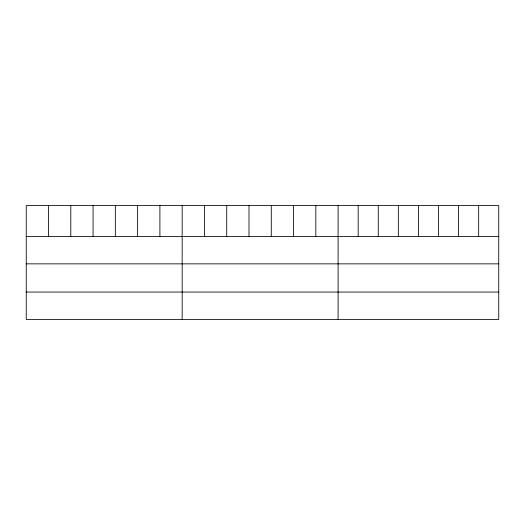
<?xml version="1.0" encoding="UTF-8"?>
<svg xmlns="http://www.w3.org/2000/svg" width="525" height="525" viewBox="0 0 525 525"><rect width="100%" height="100%" fill="white"/><g stroke="black" fill="none" stroke-linecap="round" stroke-linejoin="round"><path stroke-width="0.79" d="M498.75 236.486L498.75 319.423L26.25 319.423L26.25 205.577L498.75 205.577L498.75 236.486L26.25 236.486M26.25 263.852L498.75 263.852M26.25 292.051L498.75 292.051M478.669 205.577L478.669 236.486M458.587 205.577L458.587 236.486M438.506 205.577L438.506 236.486M418.425 205.577L418.425 236.486M398.344 205.577L398.344 236.486M378.262 205.577L378.262 236.486M358.181 205.577L358.181 236.486M338.1 205.577L338.1 319.423M315.827 205.577L315.827 236.486M293.547 205.577L293.547 236.486M271.274 205.577L271.274 236.486M249.001 205.577L249.001 236.486M226.728 205.577L226.728 236.486M204.448 205.577L204.448 236.486M182.175 205.577L182.175 319.423M159.902 205.577L159.902 236.486M137.622 205.577L137.622 236.486M115.349 205.577L115.349 236.486M93.076 205.577L93.076 236.486M70.803 205.577L70.803 236.486M48.523 205.577L48.523 236.486"/></g></svg>
